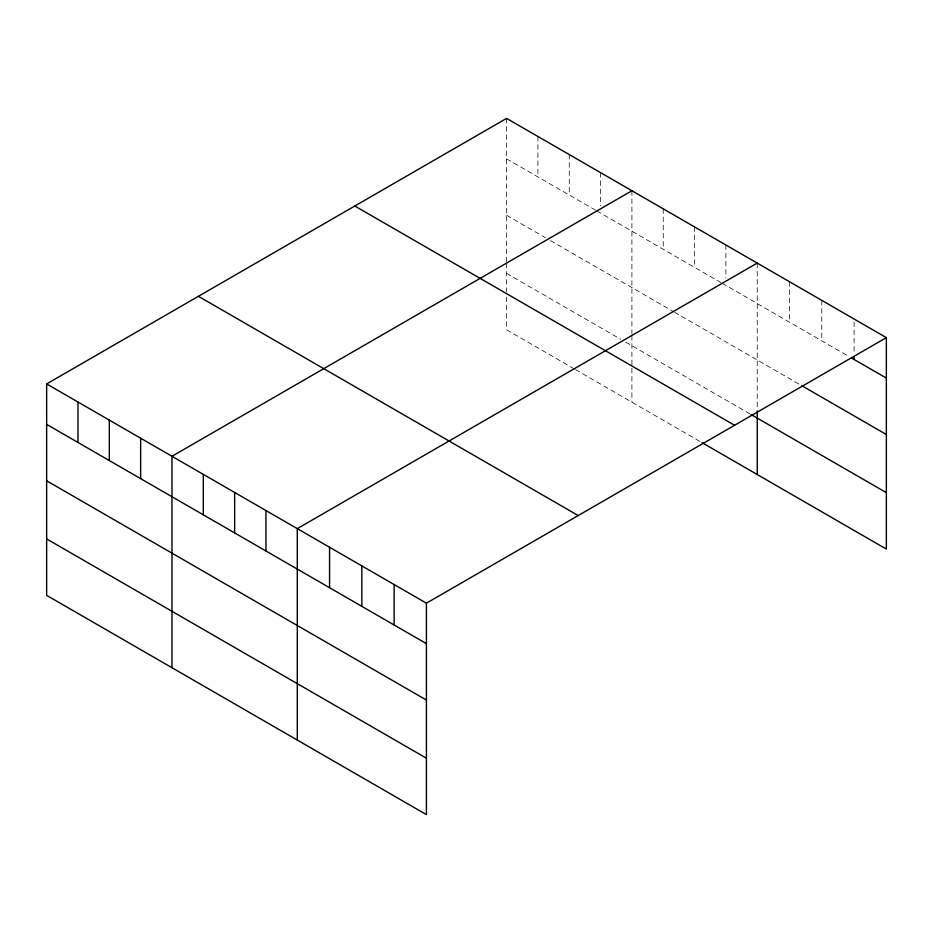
<?xml version="1.0" encoding="UTF-8"?>
<svg xmlns="http://www.w3.org/2000/svg" width="933" height="933" viewBox="0 0 933 933"><rect width="100%" height="100%" fill="white"/><g stroke="black" fill="none" stroke-linecap="round" stroke-linejoin="round"><path stroke-width="0.7" stroke-dasharray="4.67 3.5" d="M506.584 158.843L595.569 210.205M596.817 210.928L720.882 282.559M722.142 283.282L849.1 356.593M506.584 215.255L545.432 237.693M550.447 240.586L673.264 311.494M674.512 312.217L800.689 385.061M506.584 273.392L620.632 339.239M625.646 342.131L749.712 413.762M574.261 368.885L506.584 329.816L506.584 293.137M575.509 369.608L700.835 441.962M854.068 321.897L854.068 353.677M821.786 300.368L821.786 340.813M789.505 281.731L789.505 322.177M757.234 263.094L757.234 409.377M725.897 245.006L725.897 278.232M694.572 226.917L694.572 267.363M663.235 208.829L663.235 249.274M631.909 190.74L631.909 334.119M631.909 335.577L631.909 402.17M600.584 172.652L600.584 205.878M569.247 154.563L569.247 195.02M537.921 136.475L537.921 176.932M506.584 118.386L506.584 261.765M506.584 263.223L506.584 291.726"/><path stroke-width="1.4" d="M46.65 383.929L426.416 603.185L426.416 814.614L46.65 595.359L46.65 383.929L506.584 118.386L886.35 337.641L886.35 549.071L702.094 442.685M631.909 190.74L171.975 456.284L171.975 667.713M757.234 263.094L297.289 528.638L297.289 740.067M426.416 603.185L886.35 337.641M851.584 358.027L886.35 378.087M801.925 385.772L886.35 434.51M750.96 414.485L886.35 492.647M354.808 206.018L734.574 425.273M198.426 296.309L578.192 515.552M46.65 424.375L426.416 643.63M46.65 480.798L426.416 700.053M46.65 538.936L426.416 758.191M854.068 356.569L854.068 359.45M757.234 410.835L757.234 474.524M394.134 584.548L394.134 624.993M361.852 565.911L361.852 606.357M329.571 547.274L329.571 587.72M265.963 510.549L265.963 550.995M234.638 492.461L234.638 532.906M203.301 474.372L203.301 514.818M140.638 438.195L140.638 478.641M109.313 420.107L109.313 460.552M77.975 402.018L77.975 442.464"/></g></svg>
